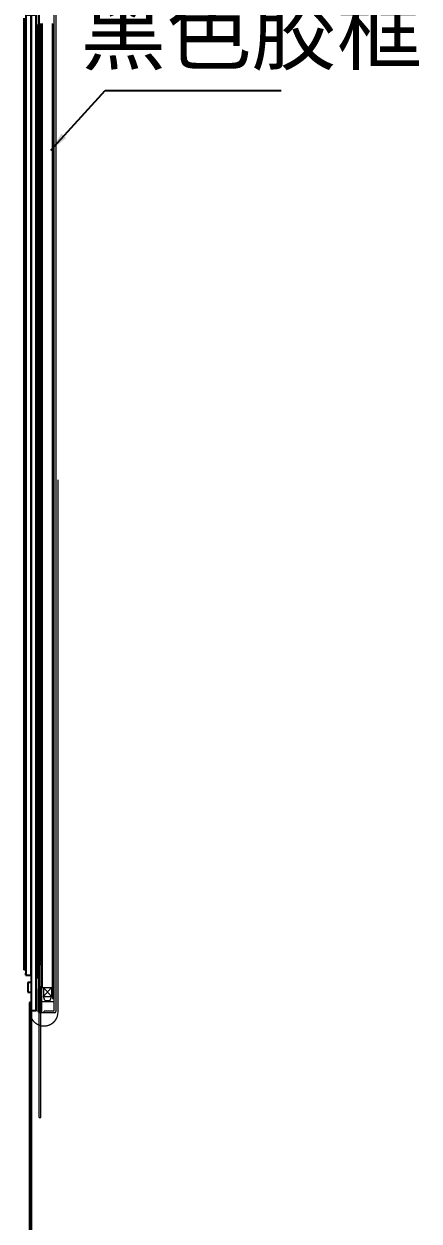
# Model space of a CAD drawing. Header units: millimetres. Extents: x 1157 to 1517, y 418 to 668.
# Drawn here: x 1336.5 to 1366.8, y 530.6 to 622.2 of the extents above; entities that cross this region are included whole.
import ezdxf
from ezdxf.enums import TextEntityAlignment as Align

# ---------------------------------------------------------------- set-up
doc = ezdxf.new("R2010")
doc.units = ezdxf.units.MM
doc.linetypes.add('C_SOLID_M', pattern=[0])
for name, color, linetype in [('AUDIT_I_181013161717-0', 7, 'Continuous'), ('BZ', 210, 'Continuous'), ('FPC', 5, 'Continuous'), ('HOUSING', 7, 'Continuous'), ('主屏下扩散', 76, 'Continuous'), ('主屏增光', 4, 'C_SOLID_M'), ('标注层', 3, 'Continuous')]:
    doc.layers.add(name, color=color, linetype=linetype)
for name, color, linetype, lineweight in [('T-DST双面胶', 221, 'Continuous', 18), ('T-REFLECT', 63, 'Continuous', 18), ('T-SHADING黑白双面胶', 5, 'Continuous', 18)]:
    doc.layers.add(name, color=color, linetype=linetype, lineweight=lineweight)
doc.styles.add('宋体', font='SimSun.ttf')
doc.styles.add('標注', font='txt.shx')
doc.dimstyles.new('標注', dxfattribs={"dimscale": 0, "dimtxt": 2.5, "dimasz": 1.5, "dimexe": 0.5, "dimexo": 0.3, "dimgap": 0.1, "dimtad": 0, "dimzin": 9, "dimdsep": 46, "dimtxsty": '標注', "dimcen": 0, "dimclrd": 3, "dimclre": 3, "dimclrt": 3, "dimazin": 2, "dimtfac": 1, "dimtmove": 0, "dimatfit": 3, "dimfxl": 1, "dimtolj": 1, "dimtzin": 0, "dimlwd": 25, "dimlwe": 25, "dimarcsym": 0})

# ---------------------------------------------------------------- blocks, each defined once
blk = doc.blocks.new('LED')
at = {"color": 4, "lineweight": 9}
for p, q in [((-0.3, 0.35), (0.3, 0.35)), ((-0.3, 0.35), (-0.3, -0.35)), ((-0.3, 0.35), (0.3, -0.35)), ((-0.3, -0.35), (0.3, 0.35)), ((-0.3, -0.35), (0.3, -0.35)), ((-0.2, -0.65), (-0.3, -0.35)), ((-0.2, -0.65), (0.2, -0.65)), ((0.2, -0.65), (0.3, -0.35))]:
    blk.add_line(p, q, dxfattribs=at)
at = {"layer": '标注层', "color": 4, "lineweight": 9}
blk.add_line((0.3, 0.35), (0.3, -0.35), dxfattribs=at)

msp = doc.modelspace()

# ---------------------------------------------------------------- linework, layer by layer
at = {"color": 6, "lineweight": -3}
for p, q in [((1336.499, 622.63), (1336.499, 549.836)), ((1336.649, 549.836), (1336.499, 549.836)), ((1337.449, 549.636), (1337.599, 549.636))]:
    msp.add_line(p, q, dxfattribs=at)
at = {"color": 4, "lineweight": -3}
for p, q in [((1337.599, 549.17), (1337.599, 622.148)), ((1336.649, 549.434), (1336.649, 549.584)), ((1337.049, 548.878), (1336.799, 548.878)), ((1336.799, 548.878), (1336.799, 548.124)), ((1336.799, 548.124), (1337.049, 548.124))]:
    msp.add_line(p, q, dxfattribs=at)
at = {"color": 1, "lineweight": 9}
for p, q in [((1337.909, 622.216), (1337.909, 548.488)), ((1338.699, 548.488), (1338.699, 622.216)), ((1337.909, 548.488), (1338.699, 548.488))]:
    msp.add_line(p, q, dxfattribs=at)
at = {"color": 30, "lineweight": -3}
for p, q in [((1337.049, 547.334), (1336.919, 547.334)), ((1336.919, 547.334), (1336.919, 502.532)), ((1337.049, 547.334), (1337.049, 502.53))]:
    msp.add_line(p, q, dxfattribs=at)
at = {"lineweight": 9}
msp.add_line((1337.859, 546.538), (1337.859, 547.388), dxfattribs=at)
at = {"color": 4, "lineweight": -3}
for points in [[(1336.649, 549.434), (1337.049, 549.434), (1337.049, 622.862), (1336.649, 622.862)], [(1337.049, 546.734), (1337.449, 546.734), (1337.449, 622.862), (1337.049, 622.862)]]:
    msp.add_lwpolyline(points, close=True, dxfattribs=at)
at = {"color": 1, "const_width": 0.1}
msp.add_lwpolyline([(1336.984, 547.334), (1336.984, 546.592, 1), (1339.099, 546.592), (1339.099, 587.327)], format="xyb", dxfattribs=at)
at = {"layer": 'AUDIT_I_181013161717-0', "color": 5, "lineweight": 9}
for p in [(1337.599, 622.966), (1337.659, 546.618)]:
    msp.add_line(p, (1337.599, 546.618), dxfattribs=at)
at = {"layer": 'BZ', "lineweight": 9}
for p, q in [((1338.799, 622.866), (1338.799, 546.688)), ((1338.949, 622.916), (1338.949, 546.638)), ((1338.799, 546.688), (1338.059, 546.688)), ((1338.059, 546.538), (1338.059, 546.688)), ((1338.849, 546.538), (1338.059, 546.538))]:
    msp.add_line(p, q, dxfattribs=at)
msp.add_arc((1338.849, 546.638), 0.1, 270, 0, dxfattribs=at)
at = {"layer": 'FPC', "linetype": 'Continuous', "lineweight": 9}
for p, q in [((1337.729, 550.238), (1337.729, 548.948)), ((1337.729, 550.238), (1337.849, 550.238)), ((1337.849, 550.238), (1337.849, 548.941)), ((1337.679, 548.498), (1337.729, 548.948)), ((1337.679, 538.538), (1337.679, 548.498)), ((1337.799, 548.491), (1337.849, 548.941)), ((1337.799, 538.538), (1337.799, 548.491)), ((1337.679, 538.538), (1337.799, 538.538))]:
    msp.add_line(p, q, dxfattribs=at)
at = {"layer": 'HOUSING', "lineweight": 9}
for p, q in [((1337.659, 623.016), (1337.659, 546.538)), ((1338.799, 547.388), (1337.859, 547.388)), ((1338.059, 546.538), (1337.659, 546.538))]:
    msp.add_line(p, q, dxfattribs=at)
at = {"layer": 'T-DST双面胶', "linetype": 'ByBlock', "lineweight": 9}
for p, q in [((1337.849, 550.138), (1337.909, 550.138)), ((1337.859, 548.488), (1337.909, 548.938)), ((1337.859, 546.638), (1337.859, 548.488)), ((1337.799, 546.638), (1337.859, 546.638))]:
    msp.add_line(p, q, dxfattribs=at)
at = {"layer": 'T-REFLECT', "lineweight": 9}
for p, q in [((1338.699, 622.166), (1338.699, 547.638)), ((1338.699, 622.166), (1338.799, 622.166)), ((1338.799, 622.166), (1338.799, 547.638)), ((1338.699, 547.638), (1338.799, 547.638))]:
    msp.add_line(p, q, dxfattribs=at)
at = {"layer": 'T-SHADING黑白双面胶', "color": 4, "lineweight": 9, "ltscale": 0.2}
for p, q in [((1337.569, 548.388), (1337.569, 546.618)), ((1337.599, 548.388), (1337.569, 548.388)), ((1337.599, 546.618), (1337.569, 546.618))]:
    msp.add_line(p, q, dxfattribs=at)
at = {"layer": '主屏下扩散', "lineweight": 9}
for p, q in [((1337.909, 622.166), (1337.859, 622.166)), ((1337.859, 622.166), (1337.859, 550.538)), ((1337.909, 622.166), (1337.909, 550.523)), ((1337.859, 550.538), (1337.679, 550.252)), ((1337.909, 550.523), (1337.729, 550.238)), ((1337.679, 550.252), (1337.679, 549.438)), ((1337.679, 549.438), (1337.729, 549.438))]:
    msp.add_line(p, q, dxfattribs=at)
at = {"layer": '主屏增光', "lineweight": 9}
for p, q in [((1337.694, 622.166), (1337.694, 550.538)), ((1337.789, 622.166), (1337.694, 622.166)), ((1337.789, 622.166), (1337.789, 550.538)), ((1337.859, 622.166), (1337.789, 622.166)), ((1337.694, 550.538), (1337.789, 550.538)), ((1337.789, 550.538), (1337.859, 550.538))]:
    msp.add_line(p, q, dxfattribs=at)

# ---------------------------------------------------------------- block references
msp.add_blockref('LED', (1338.309, 548.138))

# ---------------------------------------------------------------- texts
at = {"color": 1, "linetype": 'Continuous', "lineweight": -3, "style": '宋体'}
msp.add_text('黑色胶框', height=4.7948, dxfattribs=at).set_placement((1353.923, 619.168), align=Align.CENTER)

# ---------------------------------------------------------------- leaders
at = {"color": 0}
msp.add_leader([(1338.549, 612.518), (1342.715, 617.104), (1356.196, 617.104)], dimstyle='標注', override={"dimscale": 1, "dimfxl": 0.18, "dimtfill": 1, "dimarcsym": 2}, dxfattribs=at)

doc.saveas('drawing.dxf')
